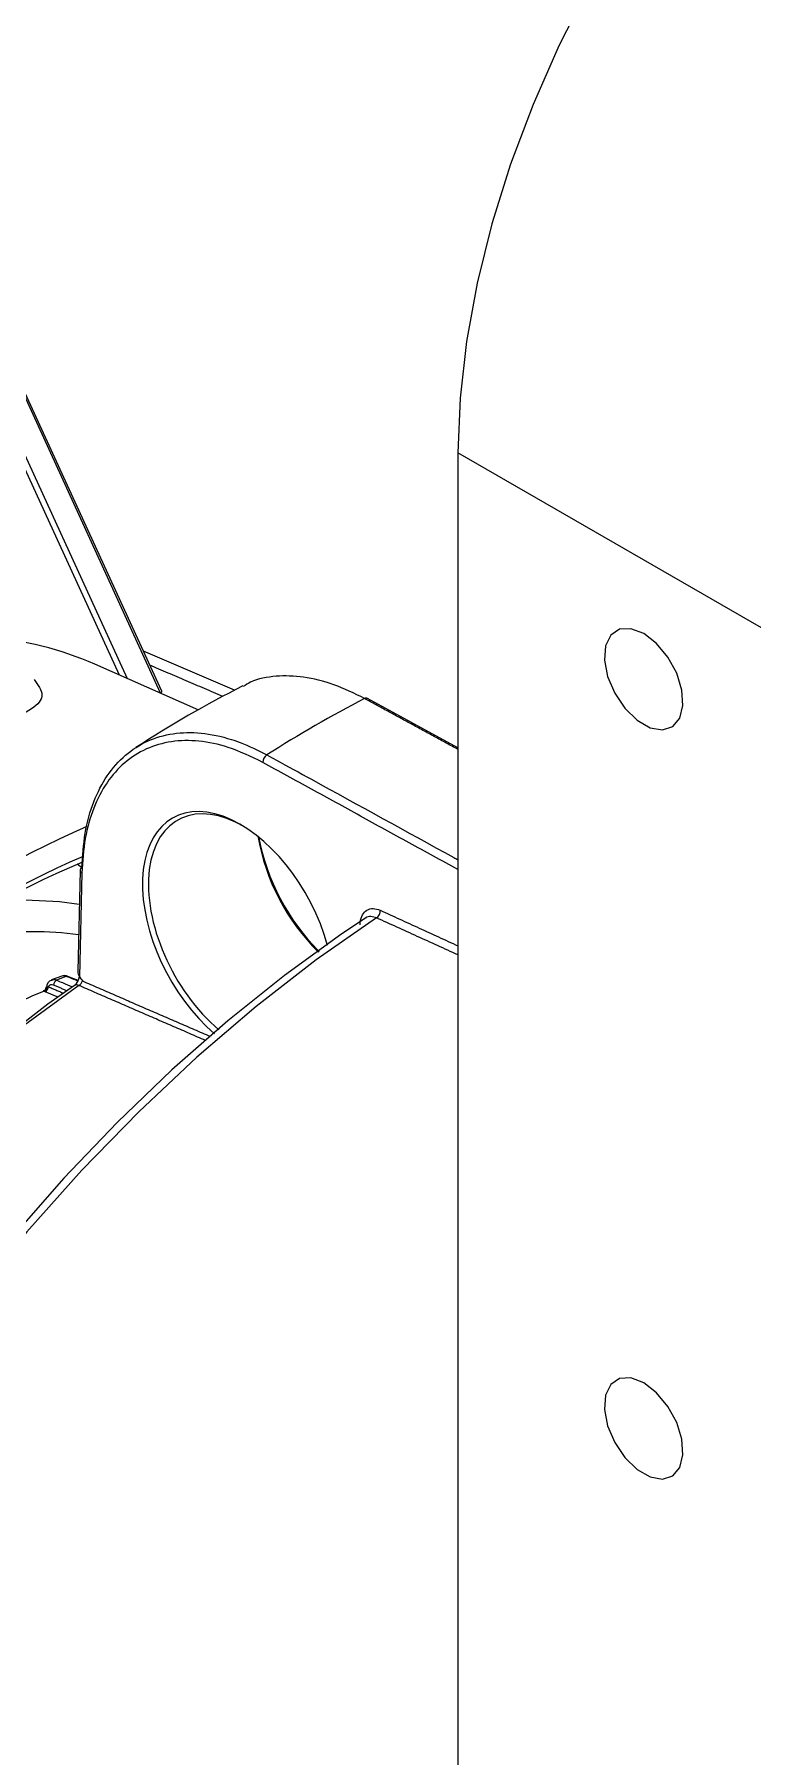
# Model space of a CAD drawing. Extents: x 8 to 113, y 2 to 87.
# Drawn here: x 14.163 to 15.872, y 70.889 to 74.986 of the extents above; entities that cross this region are included whole.
import ezdxf

# ---------------------------------------------------------------- set-up
doc = ezdxf.new("R2010")
doc.units = 0
doc.header["$MEASUREMENT"] = 0
doc.layers.add('OBJECT', color=7, linetype='CONTINUOUS')

msp = doc.modelspace()

# ---------------------------------------------------------------- linework, layer by layer
at = {"layer": 'OBJECT', "linetype": 'Continuous', "lineweight": 15}
for p, q in [((14.3654, 73.4619), (13.9529, 74.3617)), ((13.9655, 74.3666), (14.3841, 73.4536)), ((14.4636, 73.4188), (14.0157, 74.3956)), ((14.4661, 73.4236), (14.0183, 74.4004)), ((16.0547, 73.4803), (15.1708, 73.9906)), ((15.1708, 73.9906), (15.1708, 67.123)), ((14.6393, 73.4256), (14.4227, 73.5183)), ((14.5543, 73.3783), (14.307, 73.4877)), ((14.4632, 73.4186), (14.4636, 73.4188)), ((15.1708, 73.289), (14.9556, 73.4063)), ((14.2763, 73.0031), (14.265, 73.0122)), ((14.2719, 72.9972), (14.2665, 72.757)), ((14.2763, 72.991), (14.2708, 72.7438)), ((14.2285, 72.7455), (14.2044, 72.7365)), ((14.2677, 72.7349), (14.2432, 72.7449))]:
    msp.add_line(p, q, dxfattribs=at)
at = {"layer": 'OBJECT', "linetype": 'Continuous', "lineweight": 15, "flags": 128}
for points in [[(16.3644, 76.0579), (16.2542, 75.9885), (16.1451, 75.9079), (16.0377, 75.8168), (15.9332, 75.716), (15.8323, 75.6063), (15.736, 75.4888), (15.6451, 75.3643), (15.5603, 75.234), (15.4823, 75.099), (15.4119, 74.9604), (15.3496, 74.8194), (15.2959, 74.6772), (15.2514, 74.535), (15.2163, 74.3941), (15.1911, 74.2556), (15.1759, 74.1207), (15.1708, 73.9906)], [(15.6127, 73.5603), (15.5823, 73.572), (15.5552, 73.5707), (15.5343, 73.5566), (15.5219, 73.5311), (15.5194, 73.4971), (15.5269, 73.4582), (15.5438, 73.4186), (15.5681, 73.3827), (15.5973, 73.3543), (15.6281, 73.3365), (15.6573, 73.3312), (15.6817, 73.339), (15.6985, 73.3591), (15.7061, 73.3893), (15.7036, 73.4262), (15.6912, 73.466), (15.6703, 73.5043), (15.6431, 73.5369), (15.6127, 73.5603)], [(14.4636, 73.4188), (14.4648, 73.4199), (14.4656, 73.421), (14.4661, 73.4221), (14.4663, 73.423), (14.4661, 73.4236)], [(14.142, 72.927), (14.2232, 72.9233), (14.2701, 72.9167)], [(14.9509, 72.8833), (14.8947, 72.8459), (14.7583, 72.7471), (14.6233, 72.6391), (14.4905, 72.5224), (14.3604, 72.3973), (14.2335, 72.2646), (14.1102, 72.1246), (13.9911, 71.978), (13.8767, 71.8254), (13.7674, 71.6674), (13.6637, 71.5047), (13.566, 71.3379), (13.4747, 71.1677), (13.3902, 70.9948), (13.3128, 70.8199), (13.2428, 70.6438), (13.1806, 70.4671), (13.1263, 70.2906), (13.1079, 70.2226)], [(14.9775, 72.884), (14.8333, 72.784), (14.6905, 72.6735), (14.5496, 72.5529), (14.4114, 72.4229), (14.2764, 72.284), (14.1454, 72.1369), (14.0189, 71.9822), (13.8975, 71.8208), (13.7818, 71.6532), (13.6723, 71.4805), (13.5695, 71.3032), (13.4739, 71.1222), (13.3859, 70.9385), (13.306, 70.7528), (13.2345, 70.5659), (13.1717, 70.3789), (13.118, 70.1925)], [(14.2588, 72.7234), (14.1957, 72.6789), (14.0768, 72.5873), (13.9598, 72.4868), (13.8453, 72.3779), (13.7339, 72.2612), (13.6261, 72.1373), (13.5226, 72.0069), (13.4239, 71.8708), (13.3305, 71.7295), (13.2429, 71.584), (13.1616, 71.4349), (13.087, 71.283), (13.0196, 71.1292), (12.9595, 70.9743), (12.9298, 70.8889)], [(14.2691, 72.7233), (14.1395, 72.6288), (14.0117, 72.5236), (13.8864, 72.4082), (13.7646, 72.2833), (13.6468, 72.1499), (13.5339, 72.0086), (13.4267, 71.8605), (13.3257, 71.7064), (13.2316, 71.5473), (13.145, 71.3843), (13.0665, 71.2183), (12.9965, 71.0505), (12.9356, 70.8818)], [(15.6127, 71.7778), (15.5823, 71.7895), (15.5552, 71.7882), (15.5343, 71.7741), (15.5219, 71.7486), (15.5194, 71.7146), (15.5269, 71.6757), (15.5438, 71.6361), (15.5681, 71.6002), (15.5973, 71.5718), (15.6281, 71.554), (15.6573, 71.5487), (15.6817, 71.5565), (15.6985, 71.5766), (15.7061, 71.6068), (15.7036, 71.6437), (15.6912, 71.6835), (15.6703, 71.7218), (15.6431, 71.7544), (15.6127, 71.7778)]]:
    msp.add_lwpolyline(points, dxfattribs=at)
at = {"layer": 'OBJECT', "linetype": 'Continuous', "lineweight": 15}
for centre, radius, start, end in [((13.992, 72.7669), 0.7867, 66.3926, 85.7573), ((15.8712, 71.0418), 2.6834, 116.8515, 123.1256), ((16.3668, 70.6812), 3.0717, 117.4955, 122.4991), ((14.9526, 73.3997), 0.00732, 65.567, 122.2178), ((14.7293, 73.2531), 0.0228, 124.6077, 177.81), ((15.3082, 70.7727), 2.5422, 113.6664, 139.5836), ((15.1983, 73.1657), 0.5108, 189.7801, 225.2986), ((15.223, 73.18), 0.5365, 190.9781, 224.5394), ((15.2383, 70.8209), 2.4086, 113.4701, 139.3839), ((15.2085, 70.8415), 2.3662, 113.165, 139.2766), ((14.2791, 72.9962), 0.00726, 112.7855, 172.8551), ((14.279, 72.9976), 0.00706, 183.3478, 247.6621), ((14.9649, 72.9012), 0.0213, 306.1974, 2.7894), ((14.1655, 72.1385), 0.7128, 81.6947, 99.2729), ((14.211, 72.718), 0.0192, 108.6904, 179.8063), ((14.2047, 72.7156), 0.00949, 63.7256, 150.4075), ((14.2224, 72.724), 0.0135, 117.0699, 179.6107), ((14.6785, 71.535), 1.2869, 109.9278, 111.0508), ((14.2354, 72.7312), 0.0156, 60.2331, 116.7434), ((14.2339, 72.7334), 0.0129, 62.7387, 115.3251), ((14.2416, 72.7407), 0.00453, 69.1701, 112.6349), ((14.2419, 72.7464), 0.0285, 306.3941, 357.1558), ((14.2638, 72.7141), 0.0106, 59.8949, 118.4435), ((14.2571, 72.7416), 0.0219, 303.2741, 339.8942), ((14.4861, 72.8881), 0.2592, 213.8129, 216.466), ((14.7257, 71.3625), 1.451, 111.8105, 118.4503), ((14.1834, 72.7189), 0.00805, 286.8604, 356.3209), ((14.1825, 72.7214), 0.0124, 289.3937, 355.1738), ((14.1829, 72.7204), 0.0135, 297.5593, 359.5279)]:
    msp.add_arc(centre, radius, start, end, dxfattribs=at)
for centre, major_axis, ratio, start_param, end_param in [((14.648, 72.8392), (-0.1541, 0.2834), 0.590791, 4.330405, 8.431535), ((14.6551, 72.8431), (-0.1491, 0.2747), 0.591211, 5.505305, 8.440534)]:
    msp.add_ellipse(centre, major_axis=major_axis, ratio=ratio, start_param=start_param, end_param=end_param, dxfattribs=at)
for points in [[(14.6113, 73.411), (14.4379, 73.4852)], [(15.1708, 73.2848), (14.9487, 73.4059)], [(15.1708, 72.999), (14.7066, 73.2539)], [(14.9862, 72.9023), (15.1708, 72.8176)], [(15.1708, 72.7962), (14.9775, 72.884)], [(14.2406, 72.7106), (14.2089, 72.7241)], [(14.2671, 72.7337), (14.2399, 72.7448)], [(14.5703, 72.5925), (14.2691, 72.7233)], [(14.2777, 72.734), (14.5813, 72.6022)], [(14.1892, 72.7084), (14.1866, 72.7097)], [(14.2193, 72.6956), (14.1892, 72.7084)], [(14.1948, 72.7204), (14.1964, 72.7203)], [(14.1964, 72.7203), (14.2325, 72.7049)]]:
    msp.add_open_spline(points, degree=1, dxfattribs=at)
for points, knots in [([(14.9487, 73.4059), (14.9243, 73.4178), (14.8747, 73.4421), (14.8035, 73.4594), (14.737, 73.4608), (14.6887, 73.4522), (14.6658, 73.4381), (14.66, 73.4345)], [0, 0, 0, 0, 0.226865, 0.460313, 0.687171, 0.920592, 1, 1, 1, 1]), ([(14.1625, 73.451), (14.1718, 73.4384), (14.1904, 73.413), (14.1622, 73.3806), (14.1136, 73.3591), (14.0765, 73.3491), (14.0703, 73.3474)], [0, 0, 0, 0, 0.304165, 0.612213, 0.935018, 1, 1, 1, 1]), ([(14.2763, 73.0029), (14.2781, 73.031), (14.2817, 73.0881), (14.3028, 73.1617), (14.335, 73.2246), (14.3781, 73.2732), (14.4313, 73.3072), (14.492, 73.3249), (14.5597, 73.3263), (14.6144, 73.3147), (14.6669, 73.2967), (14.6952, 73.2825), (14.7164, 73.2718)], [0, 0, 0, 0, 0.10813, 0.219389, 0.327529, 0.43882, 0.546683, 0.657694, 0.765191, 0.875821, 0.906652, 1, 1, 1, 1]), ([(14.7066, 73.2539), (14.679, 73.2673), (14.6273, 73.2923), (14.554, 73.3068), (14.4881, 73.3059), (14.4285, 73.2884), (14.3766, 73.2556), (14.3343, 73.2078), (14.3026, 73.1468), (14.2818, 73.0745), (14.2781, 73.0189), (14.2763, 72.991)], [0, 0, 0, 0, 0.124081, 0.233148, 0.342216, 0.45166, 0.561106, 0.670836, 0.780567, 0.890283, 1, 1, 1, 1]), ([(14.7164, 73.2718), (14.7235, 73.2679), (14.7587, 73.2486), (14.9069, 73.1672), (15.0513, 73.0879), (15.1675, 73.0241), (15.1708, 73.0223)], [0, 0, 0, 0, 0.046585, 0.232923, 0.978278, 1, 1, 1, 1]), ([(14.938, 72.8675), (14.9382, 72.8697), (14.9386, 72.8788), (14.9429, 72.8924), (14.9537, 72.9037), (14.9686, 72.9079), (14.9803, 72.9041), (14.9862, 72.9023)], [0, 0, 0, 0, 0.074961, 0.307217, 0.538491, 0.769236, 1, 1, 1, 1]), ([(14.9775, 72.884), (14.9728, 72.8854), (14.9636, 72.8882), (14.9544, 72.8869), (14.9512, 72.8835), (14.951, 72.8832)], [0, 0, 0, 0, 0.477316, 0.954875, 1, 1, 1, 1]), ([(14.2048, 72.7362), (14.2062, 72.7368), (14.2097, 72.7382), (14.2138, 72.7368), (14.2162, 72.736)], [0, 0, 0, 0, 0.403629, 1, 1, 1, 1]), ([(14.2162, 72.736), (14.2209, 72.734), (14.2335, 72.7287), (14.2461, 72.7233), (14.2539, 72.72)], [0, 0, 0, 0, 0.376157, 1, 1, 1, 1]), ([(14.2666, 72.757), (14.2667, 72.7548), (14.2669, 72.7502), (14.2694, 72.746), (14.2708, 72.7438)], [0, 0, 0, 0, 0.477334, 1, 1, 1, 1]), ([(14.1866, 72.7097), (14.1865, 72.7097), (14.186, 72.7102), (14.1855, 72.7107), (14.1855, 72.711), (14.186, 72.7111), (14.1863, 72.7111), (14.1866, 72.7112)], [0, 0, 0, 0, 0.044972, 0.314009, 0.658354, 0.665827, 1, 1, 1, 1]), ([(14.1916, 72.7183), (14.1917, 72.7187), (14.1918, 72.7195), (14.1928, 72.7203), (14.194, 72.7205), (14.1947, 72.7204), (14.1948, 72.7204)], [0, 0, 0, 0, 0.306762, 0.651134, 0.948343, 1, 1, 1, 1])]:
    msp.add_open_spline(points, degree=3, knots=knots, dxfattribs=at)

doc.saveas('drawing.dxf')
